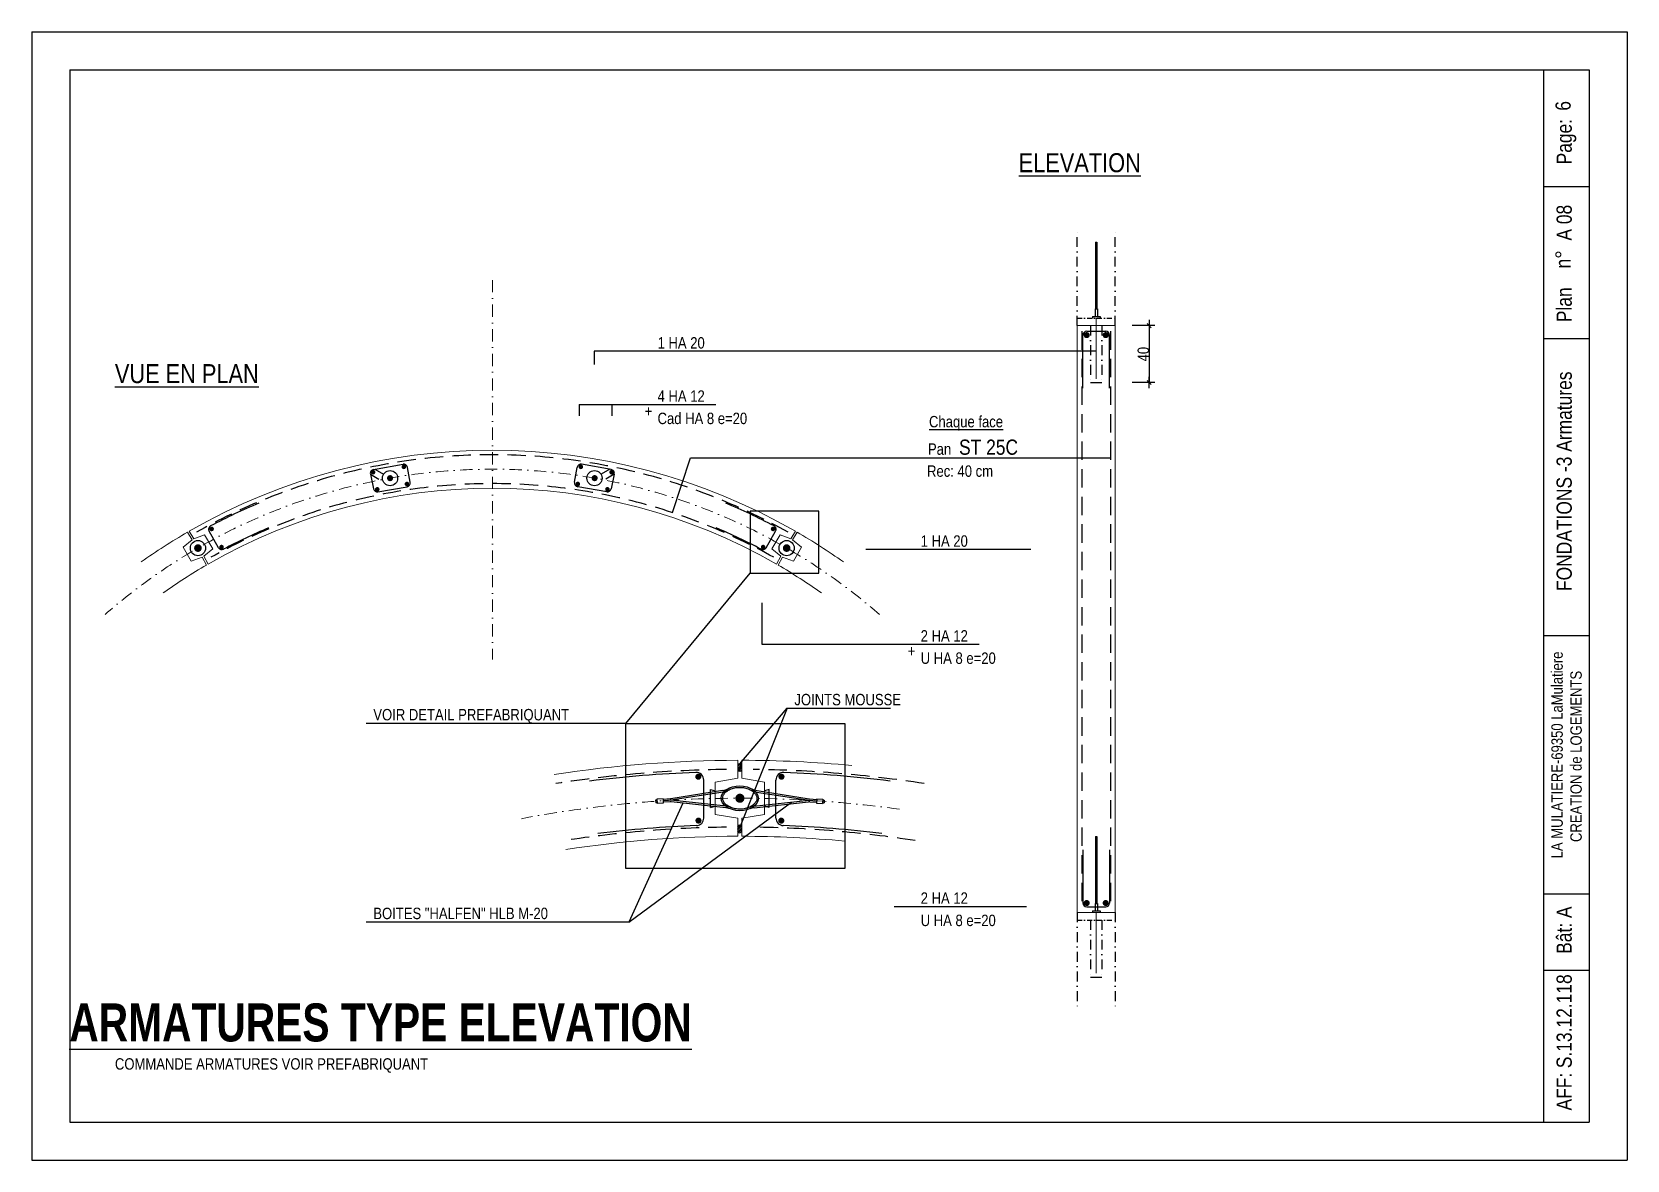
# Model space of a CAD drawing. Header units: centimetres. Extents: x 21705 to 41805, y -18708 to 100.
# Drawn here: x 37220 to 39320, y -18708 to -17223 of the extents above; entities that cross this region are included whole.
import ezdxf
from ezdxf.enums import TextEntityAlignment as Align

# ---------------------------------------------------------------- set-up
doc = ezdxf.new("R2010")
doc.units = ezdxf.units.CM
doc.header["$LTSCALE"] = 25.4
doc.header["$PDMODE"] = 1
doc.header["$PDSIZE"] = -2
for name, pattern in [('CACHE', [9.525, 6.35, -3.175]), ('TIRETPT2', [12.7, 6.35, -3.175, 0, -3.175]), ('TIRETPTX2', [50.8, 25.4, -12.7, 0, -12.7])]:
    doc.linetypes.add(name, pattern=pattern)
for name, color, linetype in [('01_fenetres', 171, 'Continuous'), ('01_linteaux', 2, 'Continuous'), ('01_poch_murs', 253, 'Continuous'), ('01_texte', 230, 'Continuous'), ('AA_COTES', 2, 'Continuous')]:
    doc.layers.add(name, color=color, linetype=linetype)
doc.layers.add('01_murs_coup', color=5, linetype='Continuous', lineweight=60)
doc.layers.add('B Général', color=7, linetype='Continuous', lineweight=5)
doc.styles.add('impact', font='impact.ttf')
doc.styles.add('STYLE2', font='ARIALN.TTF')
doc.dimstyles.new('JB10', dxfattribs={"dimscale": 0.1, "dimtxt": 150, "dimasz": 15, "dimexe": 0.1, "dimexo": 0.1, "dimgap": 0.09, "dimtad": 1, "dimdec": 1, "dimlfac": 0.2, "dimdsep": 46, "dimtxsty": 'STYLE2', "dimblk1": 'BOND_G', "dimblk2": 'BOND_D', "dimsah": 1, "dimcen": 1.5, "dimdle": 0.01, "dimse1": 1, "dimse2": 1, "dimclrd": 4, "dimclre": 2, "dimclrt": 6, "dimazin": 2, "dimtfac": 2.333333, "dimtdec": 1, "dimtix": 1, "dimtmove": 2, "dimatfit": 3, "dimldrblk": 'BOND_G', "dimfxl": 1, "dimtolj": 1, "dimtzin": 0, "dimarcsym": 0})

# ---------------------------------------------------------------- blocks, each defined once
blk = doc.blocks.new('BOND_G')
at = {"layer": 'AA_COTES', "color": 0}
for p, q in [((0, -5), (0, 15)), ((5, 0), (-5, 0)), ((1.8, 1.8), (-1.8, -1.8))]:
    blk.add_line(p, q, dxfattribs=at)
blk = doc.blocks.new('BOND_D')
at = {"layer": 'AA_COTES', "color": 0}
for p, q in [((5, 0), (-5, 0)), ((-1.8, -1.8), (1.8, 1.8)), ((0, 5), (0, -15))]:
    blk.add_line(p, q, dxfattribs=at)
blk = doc.blocks.new('*D129')
at = {"layer": '01_poch_murs', "color": 4, "lineweight": -2, "transparency": 16777216}
blk.add_line((38691.3, -17611), (38691.3, -17683), dxfattribs=at)
at = {"layer": 'Defpoints', "color": 0, "transparency": 16777216}
for p in [(38646.5, -17609.5), (38629, -17684.5), (38691.3, -17684.5)]:
    blk.add_point(p, dxfattribs=at)
at = {"layer": '01_poch_murs', "color": 4, "lineweight": -2, "transparency": 16777216, "xscale": 1.5, "yscale": 1.5, "zscale": 1.5}
for name, p, rotation in [('BOND_G', (38691.3, -17609.5), 90), ('BOND_D', (38691.3, -17684.5), 270)]:
    blk.add_blockref(name, p, dxfattribs=dict(at, rotation=rotation))
at = {"layer": '01_poch_murs', "color": 6, "transparency": 16777216, "insert": (38683.6, -17647), "char_height": 15, "attachment_point": 5, "rotation": 90, "style": 'STYLE2'}
blk.add_mtext('\\A1;40', dxfattribs=at)

msp = doc.modelspace()

# ---------------------------------------------------------------- hatches: boundary and pattern name
at = {"layer": '01_poch_murs'}
h = msp.add_hatch(dxfattribs=at)
h.set_pattern_fill('ANSI31', color=256, scale=0.5)
h.paths.add_polyline_path([(38154.89, -18187.71, 0.6221921), (38149.89, -18187.71), (38149.89, -18194.56, 0.6221921), (38154.89, -18194.56)])
h = msp.add_hatch(dxfattribs=at)
h.set_pattern_fill('ANSI31', color=256, scale=0.5)
h.paths.add_polyline_path([(38154.38, -18275.52, -0.6221921), (38149.38, -18275.47), (38149.46, -18268.61, -0.6221921), (38154.46, -18268.67)])

# ---------------------------------------------------------------- linework, layer by layer
at = {"layer": '01_fenetres', "ltscale": 30}
for p, q in [((37270.35, -17272.88), (39270.35, -17272.88)), ((37270.35, -17272.88), (37270.35, -18657.88)), ((39210.35, -17272.88), (39270.35, -17272.88)), ((39210.35, -17272.88), (39210.35, -18657.88)), ((39210.35, -17272.88), (39270.35, -17272.88)), ((39210.35, -17272.88), (39210.35, -18657.88)), ((39210.35, -17272.88), (39270.35, -17272.88)), ((39210.35, -17272.88), (39210.35, -18657.88)), ((39270.35, -17272.88), (39270.35, -18657.88)), ((39270.35, -17272.88), (39270.35, -18657.88)), ((39270.35, -17272.88), (39270.35, -18657.88)), ((39270.35, -17272.88), (39270.35, -18657.88)), ((39270.35, -17272.88), (39270.35, -18657.88)), ((39270.35, -17272.88), (39270.35, -18657.88)), ((39270.35, -17427.01), (39210.35, -17427.01)), ((39270.35, -17627.01), (39210.35, -17627.01)), ((39210.35, -18017.2), (39270.35, -18017.2)), ((39210.35, -18357.38), (39270.35, -18357.38)), ((39210.35, -18457.88), (39270.35, -18457.88)), ((37270.35, -18657.88), (39270.35, -18657.88))]:
    msp.add_line(p, q, dxfattribs=at)
at = {"layer": '01_linteaux', "linetype": 'TIRETPTX2', "ltscale": 0.02}
for p, q in [((38596.48, -17609.5), (38596.48, -17485)), ((38646.48, -17609.5), (38646.48, -17485)), ((38613.98, -17609.5), (38613.98, -17684.5)), ((38628.98, -17609.5), (38628.98, -17684.5)), ((38596.48, -18382), (38596.48, -18506.5)), ((38613.98, -18392), (38613.98, -18467)), ((38628.98, -18392), (38628.98, -18467)), ((38646.48, -18382), (38646.48, -18506.5))]:
    msp.add_line(p, q, dxfattribs=at)
at = {"layer": '01_linteaux'}
for p, q in [((38620.48, -17499.5), (38622.48, -17499.5)), ((38620.48, -17499.5), (38620.48, -17587.5)), ((38622.48, -17499.5), (38622.48, -17587.5)), ((38616.48, -17597.5), (38626.48, -17597.5)), ((38616.48, -17597.5), (38616.48, -17599.5)), ((38619.98, -17587.5), (38622.98, -17587.5)), ((38619.98, -17587.5), (38619.98, -17597.5)), ((38622.98, -17587.5), (38622.98, -17597.5)), ((38626.48, -17597.5), (38626.48, -17599.5)), ((38608.98, -17617), (38633.98, -17617)), ((38603.98, -17692), (38603.98, -17622)), ((38638.98, -17692), (38638.98, -17622)), ((38613.98, -17684.5), (38628.98, -17684.5)), ((37665.97, -17804.87), (37670.02, -17824.46)), ((37665.97, -17804.87), (37677.21, -17811.51)), ((37669.99, -17798.88), (37708.95, -17792.01)), ((37672.01, -17798.52), (37683.25, -17805.17)), ((37718.21, -17815.76), (37714.74, -17796.07)), ((37934.81, -17815.76), (37938.28, -17796.07)), ((37983.03, -17798.88), (37944.07, -17792.01)), ((37981.01, -17798.52), (37969.77, -17805.17)), ((37987.05, -17804.87), (37975.81, -17811.51)), ((37987.05, -17804.87), (37983, -17824.46)), ((37675.78, -17828.32), (37714.16, -17821.55)), ((37977.24, -17828.32), (37938.86, -17821.55)), ((37466.11, -17901.76), (37453.61, -17880.1)), ((38186.91, -17901.76), (38199.42, -17880.1)), ((38130.31, -18223.37), (38061.29, -18234.28)), ((38129.59, -18221.48), (38061.31, -18232.25)), ((38104.89, -18257.68), (38104.89, -18207.65)), ((38113.89, -18243.94), (38113.89, -18219.94)), ((38113.89, -18219.94), (38119.89, -18221.94)), ((38174.46, -18223.37), (38243.49, -18234.28)), ((38175.18, -18221.48), (38243.46, -18232.25)), ((38190.89, -18219.94), (38184.89, -18221.94)), ((38190.89, -18243.94), (38190.89, -18219.94)), ((38199.89, -18257.68), (38199.89, -18207.65)), ((38043.28, -18233.91), (38041.29, -18234.1)), ((38041.29, -18234.1), (38041.52, -18237.61)), ((38043.52, -18237.47), (38041.52, -18237.61)), ((38051.18, -18232.19), (38043.2, -18232.73)), ((38043.2, -18232.73), (38043.58, -18238.47)), ((38051.57, -18237.94), (38043.58, -18238.47)), ((38051.18, -18232.19), (38051.57, -18237.94)), ((38060.66, -18232.33), (38051.25, -18233.19)), ((38061.29, -18234.28), (38051.37, -18234.94)), ((38060.39, -18236.34), (38051.5, -18236.94)), ((38134.3, -18242.07), (38061.29, -18234.28)), ((38133.78, -18244.02), (38062.12, -18236.37)), ((38113.89, -18243.94), (38119.89, -18241.94)), ((38170.48, -18242.07), (38243.49, -18234.28)), ((38170.99, -18244.02), (38242.65, -18236.37)), ((38190.89, -18243.94), (38184.89, -18241.94)), ((38243.49, -18234.28), (38253.41, -18234.94)), ((38244.11, -18232.33), (38253.53, -18233.19)), ((38244.38, -18236.34), (38253.27, -18236.94)), ((38253.59, -18232.19), (38253.21, -18237.94)), ((38253.21, -18237.94), (38261.19, -18238.47)), ((38253.59, -18232.19), (38261.58, -18232.73)), ((38261.58, -18232.73), (38261.19, -18238.47)), ((38261.26, -18237.47), (38263.25, -18237.61)), ((38261.5, -18233.91), (38263.49, -18234.1)), ((38263.49, -18234.1), (38263.25, -18237.61)), ((38620.48, -18282), (38622.48, -18282)), ((38620.48, -18282), (38620.48, -18370)), ((38622.48, -18282), (38622.48, -18370)), ((38603.98, -18299.5), (38603.98, -18369.5)), ((38638.98, -18299.5), (38638.98, -18369.5)), ((38608.98, -18374.5), (38633.98, -18374.5)), ((38619.98, -18370), (38622.98, -18370)), ((38619.98, -18370), (38619.98, -18380)), ((38622.98, -18370), (38622.98, -18380)), ((38616.48, -18380), (38626.48, -18380)), ((38616.48, -18380), (38616.48, -18382)), ((38626.48, -18380), (38626.48, -18382)), ((38613.98, -18467), (38628.98, -18467))]:
    msp.add_line(p, q, dxfattribs=at)
at = {"layer": '01_linteaux', "linetype": 'TIRETPTX2', "ltscale": 0.01}
for p, q in [((38596.48, -17599.5), (38646.48, -17599.5)), ((38596.48, -18392), (38646.48, -18392))]:
    msp.add_line(p, q, dxfattribs=at)
at = {"layer": '01_linteaux', "linetype": 'CACHE', "ltscale": 0.15}
for p, q in [((38602.48, -17617), (38602.48, -18374.5)), ((38640.48, -17617), (38640.48, -18374.5))]:
    msp.add_line(p, q, dxfattribs=at)
at = {"layer": '01_linteaux'}
for points, const_width in [([(38606.98, -17622, -1), (38610.98, -17622, -1)], 4), ([(38631.98, -17622, -1), (38635.98, -17622, -1)], 4), ([(37668, -17802.46, 1), (37671, -17802.46, 1)], 3), ([(37689.86, -17810.26, 1), (37693.86, -17810.26, 1)], 4), ([(37708.5, -17795.46, 1), (37711.5, -17795.46, 1)], 3), ([(37944.52, -17795.46, -1), (37941.52, -17795.46, -1)], 3), ([(37963.16, -17810.26, -1), (37959.16, -17810.26, -1)], 4), ([(37985.02, -17802.46, -1), (37982.02, -17802.46, -1)], 3), ([(37673.5, -17824.96, 1), (37676.5, -17824.96, 1)], 3), ([(37712.5, -17817.96, 1), (37715.5, -17817.96, 1)], 3), ([(37940.52, -17817.96, -1), (37937.52, -17817.96, -1)], 3), ([(37979.52, -17824.96, -1), (37976.52, -17824.96, -1)], 3), ([(37455.44, -17877.1, 1), (37458.44, -17877.1, 1)], 3), ([(38197.59, -17877.1, -1), (38194.59, -17877.1, -1)], 3), ([(37436.43, -17902.31, -1), (37441.43, -17902.31, -1)], 5), ([(37468.52, -17900.96, 1), (37471.52, -17900.96, 1)], 3), ([(38184.5, -17900.96, -1), (38181.5, -17900.96, -1)], 3), ([(38211.43, -17902.31, -1), (38216.43, -17902.31, -1)], 5), ([(38095.64, -18203.25, 1), (38099.64, -18203.25, 1)], 4), ([(38209.14, -18203.25, -1), (38205.14, -18203.25, -1)], 4), ([(38149.39, -18231.6, 1), (38155.39, -18231.6, 1)], 6), ([(38095.89, -18261.05, 1), (38099.89, -18261.05, 1)], 4), ([(38208.88, -18261.05, -1), (38204.88, -18261.05, -1)], 4), ([(38606.98, -18369.5, 1), (38610.98, -18369.5, 1)], 4), ([(38631.98, -18369.5, 1), (38635.98, -18369.5, 1)], 4)]:
    msp.add_lwpolyline(points, format="xyb", close=True, dxfattribs=dict(at, const_width=const_width))
for centre in [(37691.86, -17810.26), (37961.01, -17810.26), (37438.93, -17902.31), (38213.93, -17902.31)]:
    msp.add_circle(centre, 10, dxfattribs=at)
for centre, radius, start, end in [((38608.98, -17622), 5, 90, 180), ((38633.98, -17622), 5, 0, 90), ((37670.86, -17803.8), 5, 100, 192.25561), ((37709.82, -17796.93), 5, 10, 100), ((37943.2, -17796.93), 5, 80, 170), ((37982.17, -17803.8), 5, 347.74439, 80), ((37674.91, -17823.4), 5, 192.25561, 280), ((37713.29, -17816.63), 5, 280, 10), ((37939.73, -17816.63), 5, 170, 260), ((37978.11, -17823.4), 5, 260, 347.74439), ((37826.59, -18573.48), 792.5, 112.82929, 117.91289), ((37826.43, -18573.48), 792.5, 62.08711, 67.17071), ((37457.94, -17877.6), 5, 117.91289, 210), ((37826.59, -18573.48), 757.5, 112.91284, 117.84443), ((37826.43, -18573.48), 757.5, 62.15557, 67.08716), ((38195.09, -17877.6), 5, 330, 62.08711), ((37470.44, -17899.26), 5, 210, 297.84443), ((38182.58, -17899.26), 5, 242.15557, 330), ((38152.25, -19781.6), 1585, 92.08711, 97.17071), ((38094.89, -18207.65), 10, 0, 92.08711), ((38209.89, -18207.65), 10, 87.91289, 180), ((38152.53, -19781.6), 1585, 82.82929, 87.91289), ((38126.47, -18201.72), 20, 278.96481, 299.64505), ((38127.19, -18203.61), 20, 278.97823, 300.07061), ((38176.96, -18203.23), 20.29, 241.99162, 262.93148), ((38177.66, -18201.32), 20.3, 242.45572, 262.98047), ((38061.06, -18246.32), 10, 83.90823, 93.84332), ((38059.75, -18222.37), 10, 275.21697, 278.96481), ((38131.66, -18263.91), 20, 67.26195, 83.90823), ((38132.18, -18261.95), 20, 66.91671, 83.90823), ((38172.6, -18261.95), 20, 96.09177, 113.08329), ((38173.11, -18263.91), 20, 96.09177, 112.73805), ((38243.71, -18246.32), 10, 86.15668, 96.09177), ((38245.02, -18222.37), 10, 261.03519, 264.78303), ((38152.25, -19781.6), 1515, 92.15557, 97.08716), ((38094.89, -18257.68), 10, 272.15557, 0), ((38209.89, -18257.68), 10, 180, 267.84443), ((38152.53, -19781.6), 1515, 82.91284, 87.84443), ((38608.98, -18369.5), 5, 180, 270), ((38633.98, -18369.5), 5, 270, 0)]:
    msp.add_arc(centre, radius, start, end, dxfattribs=at)
at = {"layer": '01_linteaux', "linetype": 'CACHE', "ltscale": 0.15}
for centre, radius, start, end in [((37826.43, -18573.48), 794, 60.62636, 119.36858), ((37826.43, -18573.48), 756, 60.65785, 119.33684), ((38152.25, -19781.6), 1588, 90.62636, 98.7771), ((38152.53, -19781.6), 1588, 81.2229, 89.37364), ((38152.25, -19781.6), 1512, 90.65785, 98.7771), ((38152.53, -19781.6), 1512, 81.2229, 89.34215)]:
    msp.add_arc(centre, radius, start, end, dxfattribs=at)
at = {"layer": '01_linteaux'}
msp.add_ellipse((38152.25, -18231.6), major_axis=(24.42, -0.19), ratio=0.6700441, dxfattribs=at)
msp.add_open_spline([(38174.67, -18231.78), (38174.68, -18230.5), (38174.42, -18229.21), (38173.32, -18226.67), (38172.48, -18225.42), (38170.24, -18223.07), (38168.84, -18221.97), (38165.59, -18220.07), (38163.74, -18219.27), (38159.74, -18218.04), (38157.6, -18217.61), (38153.22, -18217.19), (38150.98, -18217.19), (38146.61, -18217.61), (38144.47, -18218.03), (38140.51, -18219.26), (38138.67, -18220.06), (38135.46, -18221.96), (38134.08, -18223.05), (38131.9, -18225.38), (38131.08, -18226.63), (38130.03, -18229.16), (38129.79, -18230.45), (38129.86, -18233.01), (38130.17, -18234.3), (38131.36, -18236.84), (38132.24, -18238.08), (38134.56, -18240.4), (38136, -18241.48), (38139.33, -18243.33), (38141.21, -18244.11), (38145.25, -18245.28), (38147.41, -18245.68), (38151.8, -18246.04), (38154.04, -18246), (38158.39, -18245.51), (38160.51, -18245.06), (38164.43, -18243.77), (38166.23, -18242.94), (38169.37, -18241), (38170.71, -18239.9), (38172.81, -18237.53), (38173.57, -18236.28), (38174.46, -18233.94), (38174.66, -18232.86), (38174.67, -18231.78)], degree=3, knots=[0, 0, 0, 0, 0.2876536, 0.2876536, 0.5753072, 0.5753072, 0.8629608, 0.8629608, 1.1506144, 1.1506144, 1.438268, 1.438268, 1.7259216, 1.7259216, 2.0135751, 2.0135751, 2.3012287, 2.3012287, 2.5888823, 2.5888823, 2.8765359, 2.8765359, 3.1641895, 3.1641895, 3.4518431, 3.4518431, 3.7394967, 3.7394967, 4.0271503, 4.0271503, 4.3148039, 4.3148039, 4.6024575, 4.6024575, 4.8901111, 4.8901111, 5.1777647, 5.1777647, 5.4654182, 5.4654182, 5.7530718, 5.7530718, 6.0407254, 6.0407254, 6.2831853, 6.2831853, 6.2831853, 6.2831853], dxfattribs=at)
at = {"layer": '01_murs_coup', "linetype": 'Continuous', "lineweight": 5}
for p, q in [((38596.48, -17609.5), (38596.48, -18382)), ((38596.48, -17609.5), (38646.48, -17609.5)), ((38621.48, -17599.5), (38621.48, -17679.5)), ((38646.48, -17609.5), (38646.48, -18382)), ((37419.55, -17901.24), (37431.29, -17891.57)), ((37431.29, -17891.57), (37425.35, -17881.29)), ((37433.46, -17890.32), (37427.52, -17880.04)), ((37447.7, -17884.99), (37433.46, -17890.32)), ((37458.32, -17903.39), (37447.7, -17884.99)), ((38194.63, -17903.39), (38205.25, -17884.99)), ((38205.25, -17884.99), (38219.49, -17890.32)), ((38219.49, -17890.32), (38225.43, -17880.04)), ((38221.66, -17891.57), (38227.6, -17881.29)), ((38233.4, -17901.24), (38221.66, -17891.57)), ((37430.17, -17919.64), (37419.55, -17901.24)), ((37446.58, -17913.05), (37458.32, -17903.39)), ((38206.37, -17913.05), (38194.63, -17903.39)), ((38222.78, -17919.64), (38233.4, -17901.24)), ((37444.41, -17914.3), (37430.17, -17919.64)), ((37450.35, -17924.59), (37444.41, -17914.3)), ((37452.52, -17923.34), (37446.58, -17913.05)), ((38200.43, -17923.34), (38206.37, -17913.05)), ((38202.6, -17924.59), (38208.54, -17914.3)), ((38208.54, -17914.3), (38222.78, -17919.64)), ((38149.89, -18205.28), (38149.89, -18181.52)), ((38154.89, -18205.28), (38154.89, -18181.52)), ((38119.89, -18210.28), (38149.89, -18205.28)), ((38184.89, -18210.28), (38154.89, -18205.28)), ((38119.89, -18252.77), (38119.89, -18210.28)), ((38184.89, -18252.77), (38184.89, -18210.28)), ((38149.89, -18257.77), (38119.89, -18252.77)), ((38149.89, -18281.52), (38149.89, -18257.77)), ((38154.89, -18257.77), (38184.89, -18252.77)), ((38154.89, -18281.52), (38154.89, -18257.77)), ((38596.48, -18382), (38646.48, -18382)), ((38621.48, -18382), (38621.48, -18462))]:
    msp.add_line(p, q, dxfattribs=at)
for centre, radius, start, end in [((37826.43, -18573.48), 800, 60.0845, 119.91048), ((37826.43, -18573.48), 750, 60.09014, 119.90451), ((37826.43, -18573.48), 800, 120.08952, 125.28581), ((37826.43, -18573.48), 800, 54.7053, 59.90546), ((37826.43, -18573.48), 750, 120.09549, 125.28522), ((37826.43, -18573.48), 750, 54.7053, 59.89915), ((38152.25, -19781.6), 1600, 90.0845, 98.7771), ((38152.25, -19781.6), 1600, 84.7053, 89.90546), ((38152.25, -19781.6), 1500, 90.09014, 98.7771), ((38152.25, -19781.6), 1500, 84.7053, 89.89915)]:
    msp.add_arc(centre, radius, start, end, dxfattribs=at)
at = {"layer": '01_poch_murs'}
for centre, start, end in [((38152.39, -18188.94), 26.2209, 153.7791), ((38152.39, -18193.33), 206.2209, 333.7791), ((38151.95, -18269.87), 25.56284, 153.12103), ((38151.9, -18274.26), 205.56284, 333.12103)]:
    msp.add_arc(centre, 2.79, start, end, dxfattribs=at)
at = {"layer": '01_texte', "ltscale": 30}
for p, q in [((37220.35, -17222.88), (37220.35, -18707.88)), ((37220.35, -17222.88), (39320.35, -17222.88)), ((39320.35, -17222.88), (39320.35, -18707.88)), ((37220.35, -18707.88), (39320.35, -18707.88))]:
    msp.add_line(p, q, dxfattribs=at)
at = {"layer": '01_texte'}
for p, q in [((38621.48, -17643.08), (37960.72, -17643.08)), ((37960.72, -17643.08), (37960.72, -17660.75)), ((37940.79, -17713.19), (38120.86, -17713.19)), ((37940.79, -17713.19), (37940.79, -17728.28)), ((37983.62, -17713.19), (37983.62, -17728.28)), ((38318.28, -17903.81), (38535.28, -17903.81)), ((38002.17, -18133.01), (38165.89, -17935.14)), ((38181.14, -17974.35), (38181.14, -18028.79)), ((38181.14, -18028.79), (38467.23, -18028.79)), ((38152.39, -18186.16), (38214.78, -18113.17)), ((38214.78, -18113.17), (38152.98, -18267.29)), ((38214.78, -18113.17), (38350.59, -18113.17)), ((38002.17, -18133.01), (37660.44, -18133.01)), ((38005.97, -18394.61), (38220.16, -18236.77)), ((38077.09, -18237.97), (38005.97, -18394.61)), ((38355.43, -18373.94), (38529.72, -18373.94)), ((38005.97, -18394.61), (37660.44, -18394.61))]:
    msp.add_line(p, q, dxfattribs=at)
at = {"layer": '01_texte', "linetype": 'Continuous'}
for p, q in [((38075.53, -17819.57), (38087.45, -17783.48)), ((38087.45, -17783.48), (38640.48, -17783.48)), ((38063.61, -17855.65), (38075.53, -17819.57))]:
    msp.add_line(p, q, dxfattribs=at)
at = {"layer": '01_texte'}
for points in [[(38165.89, -17935.14), (38256.5, -17935.14), (38256.5, -17853.78), (38165.89, -17853.78)], [(38002.17, -18133.01), (38290.59, -18133.01), (38290.59, -18324.22), (38002.17, -18324.22)]]:
    msp.add_lwpolyline(points, close=True, dxfattribs=at)
at = {"layer": 'B Général', "color": 1, "linetype": 'TIRETPT2', "lineweight": 13, "ltscale": 0.1, "true_color": 0xff0000}
msp.add_line((37826.51, -17549.51), (37826.51, -18048.95), dxfattribs=at)
for centre, radius, start, end in [((37826.43, -18573.48), 775, 48.86263, 131.13013), ((38152.25, -19781.6), 1550, 82.20141, 100.6872)]:
    msp.add_arc(centre, radius, start, end, dxfattribs=at)

# ---------------------------------------------------------------- texts
at = {"layer": '01_texte', "style": 'STYLE2'}
for s, height, p in [('6', 20, (39246.06, -17326.61)), ('Page:', 20, (39247.5, -17397.3)), (' A 08', 20, (39247.5, -17503.94)), ('n%%D', 20, (39246.06, -17534.28)), ('Plan', 20, (39247.5, -17604.96)), ('FONDATIONS -3 Armatures', 20, (39247.5, -17958.83)), ('LA MULATIERE-69350 LaMulatiere', 15, (39235.64, -18310.68)), ('CREATION de LOGEMENTS', 15, (39260.64, -18289.2)), ('Bât: A', 20, (39247.5, -18436.42)), ('S.13.12.118', 20, (39247.5, -18586.92)), ('AFF:', 20, (39247.5, -18642.58))]:
    msp.add_text(s, height=height, rotation=90, dxfattribs=at).set_placement(p)
for s, height, p in [('%%UELEVATION', 25, (38519.4, -17407.53)), ('1 HA 20', 15, (38044.03, -17639.67)), ('%%UVUE EN PLAN', 25, (37329.64, -17685.18)), ('4 HA 12', 15, (38044.03, -17709.79)), ('+', 15, (38027, -17729.65)), ('Cad HA 8 e=20', 15, (38044.03, -17739.1)), ('%%UChaque face', 15, (38401.36, -17743.38)), ('  Pan', 15, (38390.4, -17779.48)), ('ST 25C', 20, (38440.9, -17779.48)), ('Rec: 40 cm', 15, (38398.78, -17808.49)), ('1 HA 20', 15, (38390.4, -17900.54)), ('2 HA 12', 15, (38390.4, -18025.38)), ('+', 15, (38373.36, -18045.24)), ('U HA 8 e=20', 15, (38390.4, -18054.7)), ('JOINTS MOUSSE', 15, (38224.16, -18109.24)), ('VOIR DETAIL PREFABRIQUANT', 15, (37669.82, -18129.07)), ('2 HA 12', 15, (38390.4, -18370.53)), ('BOITES "HALFEN" HLB M-20', 15, (37669.82, -18390.68)), ('U HA 8 e=20', 15, (38390.4, -18399.85)), ('COMMANDE ARMATURES VOIR PREFABRIQUANT', 15, (37329.64, -18588.83))]:
    msp.add_text(s, height=height, dxfattribs=at).set_placement(p)
at = {"layer": '01_texte', "style": 'impact'}
msp.add_text('%%UARMATURES TYPE ELEVATION', height=50, dxfattribs=at).set_placement((37679.3, -18566.7), align=Align.BOTTOM_CENTER)

# ---------------------------------------------------------------- dimensions: what is measured, and where the dimension line sits
at = {"layer": '01_poch_murs'}
dim = msp.add_linear_dim(base=(38691.29, -17684.5), p1=(38646.48, -17609.5), p2=(38628.98, -17684.5), angle=90, text='40', dimstyle='JB10', dxfattribs=at)
dim.commit()
dim.dimension.update_dxf_attribs({"geometry": '*D129', "text_midpoint": (38683.62, -17647)})

doc.saveas('drawing.dxf')
